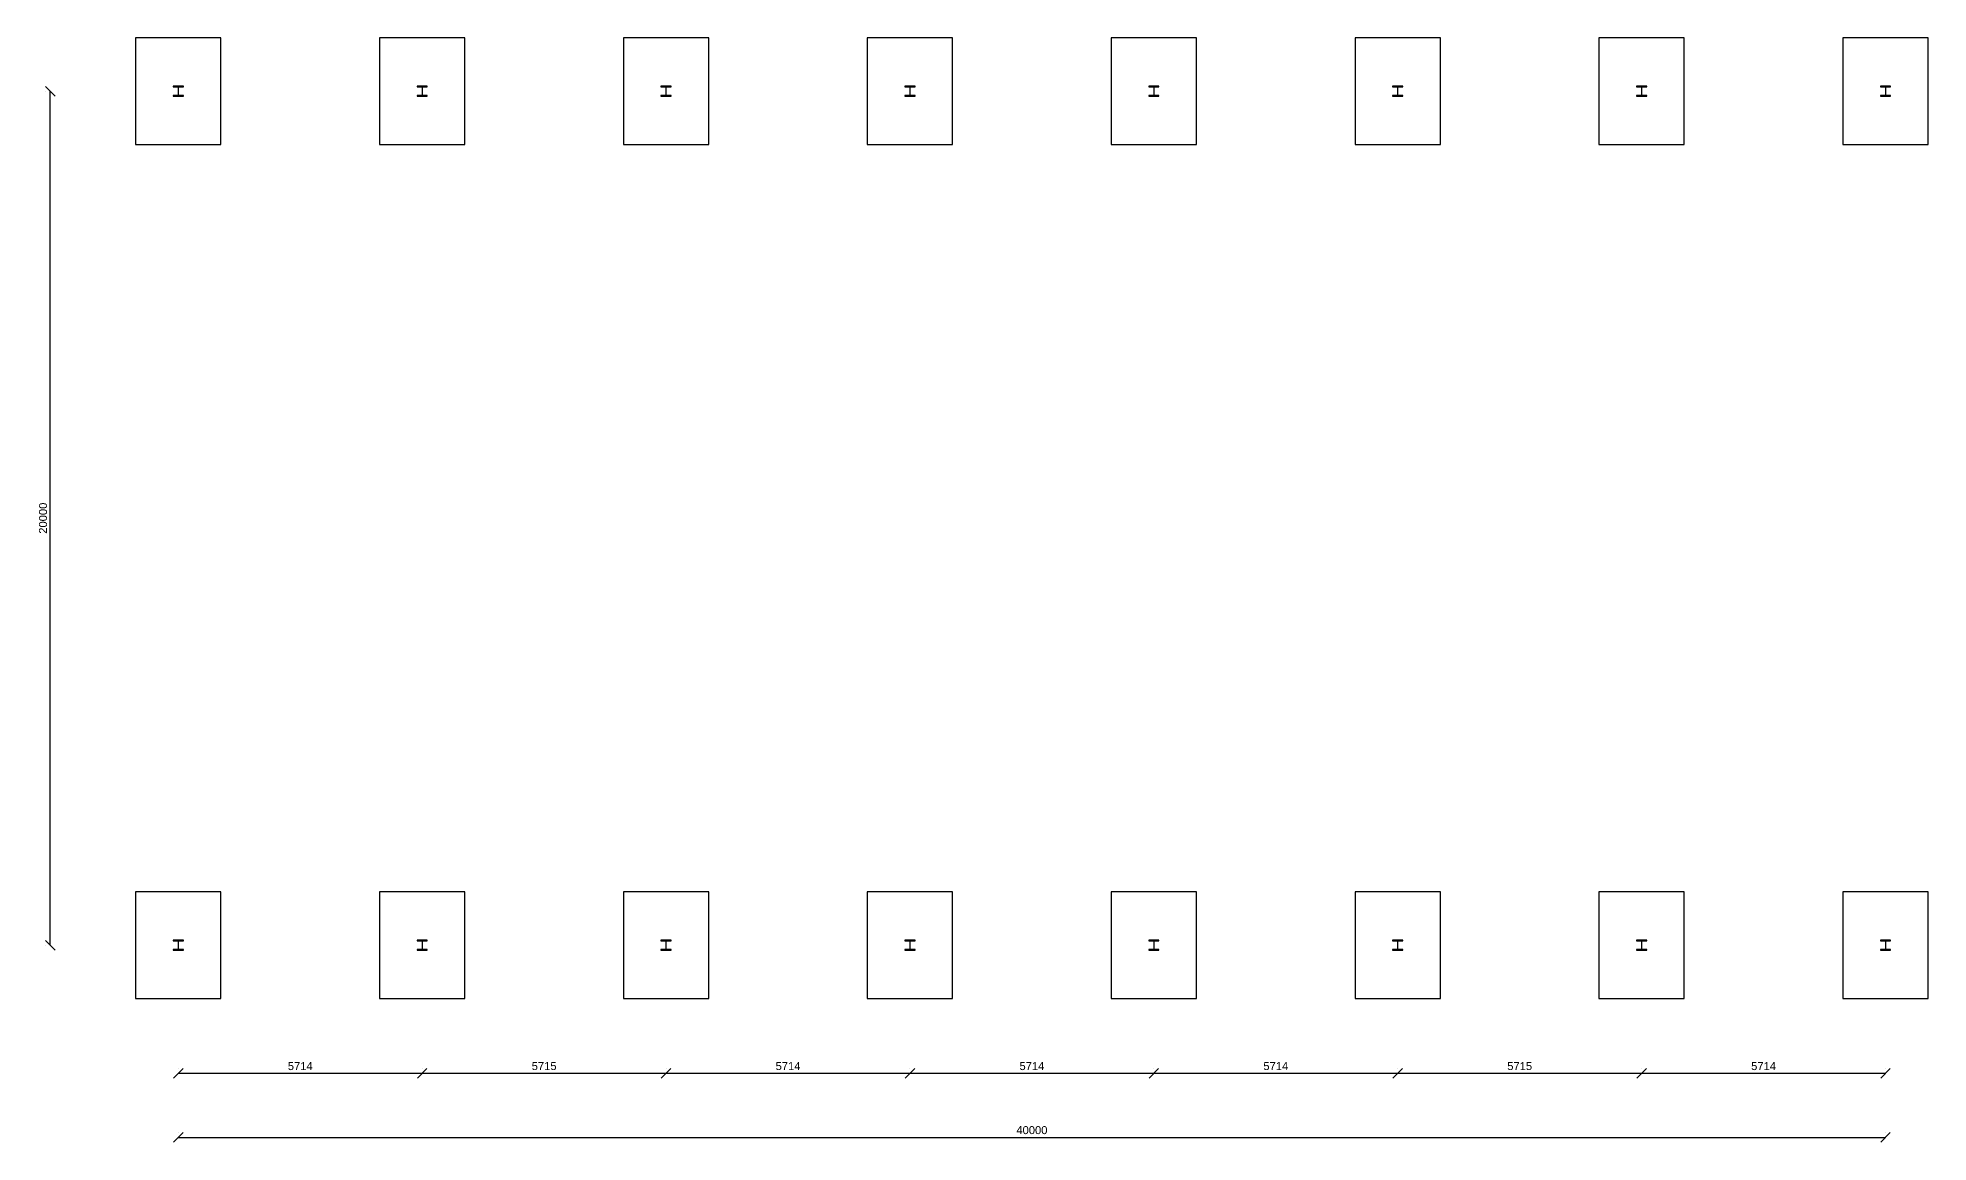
# Model space of a CAD drawing. Header units: millimetres. Extents: x 3055 to 287500, y 1145 to 27007.
# Drawn here: x 243208 to 287500, y 1145 to 27007 of the extents above; entities that cross this region are included whole.
import ezdxf

# ---------------------------------------------------------------- set-up
doc = ezdxf.new("R2010")
doc.units = ezdxf.units.MM
for name, color, linetype, lineweight in [('ANOT-COTA', 7, 'Continuous', 13), ('EST-PILAR', 1, 'Continuous', 25), ('FUN-BLOCO', 6, 'Continuous', 25)]:
    doc.layers.add(name, color=color, linetype=linetype, lineweight=lineweight)
doc.styles.add('TEXTO', font='arial.ttf')
doc.dimstyles.new('COTA-1-75', dxfattribs={"dimscale": 75, "dimtxt": 2.5, "dimasz": 2, "dimexe": 1.5, "dimexo": 1.5, "dimgap": 1, "dimtad": 1, "dimdec": 0, "dimtxsty": 'TEXTO', "dimtsz": 1.5, "dimcen": 2.5, "dimclrd": 256, "dimclre": 256, "dimclrt": 256, "dimazin": 3, "dimtfac": 1, "dimtmove": 0, "dimatfit": 3, "dimarcsym": 0})

msp = doc.modelspace()

# ---------------------------------------------------------------- linework, layer by layer
at = {"layer": 'EST-PILAR'}
for p, q in [((246620, 25872.5), (246380, 25872.5)), ((246380, 25872.5), (246380, 25860.5)), ((246380, 25860.5), (246496.2, 25860.5)), ((246496.2, 25860.5), (246496.2, 25654.5)), ((246503.7, 25654.5), (246503.7, 25860.5)), ((246503.7, 25860.5), (246620, 25860.5)), ((246620, 25860.5), (246620, 25872.5)), ((252334.3, 25872.5), (252094.3, 25872.5)), ((252094.3, 25872.5), (252094.3, 25860.5)), ((252094.3, 25860.5), (252210.5, 25860.5)), ((252210.5, 25860.5), (252210.5, 25654.5)), ((252218, 25654.5), (252218, 25860.5)), ((252218, 25860.5), (252334.3, 25860.5)), ((252334.3, 25860.5), (252334.3, 25872.5)), ((258048.6, 25872.5), (257808.6, 25872.5)), ((257808.6, 25872.5), (257808.6, 25860.5)), ((257808.6, 25860.5), (257924.8, 25860.5)), ((257924.8, 25860.5), (257924.8, 25654.5)), ((257932.3, 25654.5), (257932.3, 25860.5)), ((257932.3, 25860.5), (258048.6, 25860.5)), ((258048.6, 25860.5), (258048.6, 25872.5)), ((263762.9, 25872.5), (263522.9, 25872.5)), ((263522.9, 25872.5), (263522.9, 25860.5)), ((263522.9, 25860.5), (263639.1, 25860.5)), ((263639.1, 25860.5), (263639.1, 25654.5)), ((263646.6, 25654.5), (263646.6, 25860.5)), ((263646.6, 25860.5), (263762.9, 25860.5)), ((263762.9, 25860.5), (263762.9, 25872.5)), ((269477.1, 25872.5), (269237.1, 25872.5)), ((269237.1, 25872.5), (269237.1, 25860.5)), ((269237.1, 25860.5), (269353.4, 25860.5)), ((269353.4, 25860.5), (269353.4, 25654.5)), ((269360.9, 25654.5), (269360.9, 25860.5)), ((269360.9, 25860.5), (269477.1, 25860.5)), ((269477.1, 25860.5), (269477.1, 25872.5)), ((275191.4, 25872.5), (274951.4, 25872.5)), ((274951.4, 25872.5), (274951.4, 25860.5)), ((274951.4, 25860.5), (275067.7, 25860.5)), ((275067.7, 25860.5), (275067.7, 25654.5)), ((275075.2, 25654.5), (275075.2, 25860.5)), ((275075.2, 25860.5), (275191.4, 25860.5)), ((275191.4, 25860.5), (275191.4, 25872.5)), ((280905.7, 25872.5), (280665.7, 25872.5)), ((280665.7, 25872.5), (280665.7, 25860.5)), ((280665.7, 25860.5), (280782, 25860.5)), ((280782, 25860.5), (280782, 25654.5)), ((280789.5, 25654.5), (280789.5, 25860.5)), ((280789.5, 25860.5), (280905.7, 25860.5)), ((280905.7, 25860.5), (280905.7, 25872.5)), ((286620, 25872.5), (286380, 25872.5)), ((286380, 25872.5), (286380, 25860.5)), ((286380, 25860.5), (286496.2, 25860.5)), ((286496.2, 25860.5), (286496.2, 25654.5)), ((286503.7, 25654.5), (286503.7, 25860.5)), ((286503.7, 25860.5), (286620, 25860.5)), ((286620, 25860.5), (286620, 25872.5)), ((246496.2, 25654.5), (246380, 25654.5)), ((246380, 25654.5), (246380, 25642.5)), ((246380, 25642.5), (246620, 25642.5)), ((246620, 25654.5), (246503.7, 25654.5)), ((246620, 25642.5), (246620, 25654.5)), ((252210.5, 25654.5), (252094.3, 25654.5)), ((252094.3, 25654.5), (252094.3, 25642.5)), ((252094.3, 25642.5), (252334.3, 25642.5)), ((252334.3, 25654.5), (252218, 25654.5)), ((252334.3, 25642.5), (252334.3, 25654.5)), ((257924.8, 25654.5), (257808.6, 25654.5)), ((257808.6, 25654.5), (257808.6, 25642.5)), ((257808.6, 25642.5), (258048.6, 25642.5)), ((258048.6, 25654.5), (257932.3, 25654.5)), ((258048.6, 25642.5), (258048.6, 25654.5)), ((263639.1, 25654.5), (263522.9, 25654.5)), ((263522.9, 25654.5), (263522.9, 25642.5)), ((263522.9, 25642.5), (263762.9, 25642.5)), ((263762.9, 25654.5), (263646.6, 25654.5)), ((263762.9, 25642.5), (263762.9, 25654.5)), ((269353.4, 25654.5), (269237.1, 25654.5)), ((269237.1, 25654.5), (269237.1, 25642.5)), ((269237.1, 25642.5), (269477.1, 25642.5)), ((269477.1, 25654.5), (269360.9, 25654.5)), ((269477.1, 25642.5), (269477.1, 25654.5)), ((275067.7, 25654.5), (274951.4, 25654.5)), ((274951.4, 25654.5), (274951.4, 25642.5)), ((274951.4, 25642.5), (275191.4, 25642.5)), ((275191.4, 25654.5), (275075.2, 25654.5)), ((275191.4, 25642.5), (275191.4, 25654.5)), ((280782, 25654.5), (280665.7, 25654.5)), ((280665.7, 25654.5), (280665.7, 25642.5)), ((280665.7, 25642.5), (280905.7, 25642.5)), ((280905.7, 25654.5), (280789.5, 25654.5)), ((280905.7, 25642.5), (280905.7, 25654.5)), ((286496.2, 25654.5), (286380, 25654.5)), ((286380, 25654.5), (286380, 25642.5)), ((286380, 25642.5), (286620, 25642.5)), ((286620, 25654.5), (286503.7, 25654.5)), ((286620, 25642.5), (286620, 25654.5)), ((246620, 5872.5), (246380, 5872.5)), ((246380, 5872.5), (246380, 5860.5)), ((246380, 5860.5), (246496.2, 5860.5)), ((246496.2, 5860.5), (246496.2, 5654.5)), ((246503.7, 5654.5), (246503.7, 5860.5)), ((246503.7, 5860.5), (246620, 5860.5)), ((246620, 5860.5), (246620, 5872.5)), ((252334.3, 5872.5), (252094.3, 5872.5)), ((252094.3, 5872.5), (252094.3, 5860.5)), ((252094.3, 5860.5), (252210.5, 5860.5)), ((252210.5, 5860.5), (252210.5, 5654.5)), ((252218, 5654.5), (252218, 5860.5)), ((252218, 5860.5), (252334.3, 5860.5)), ((252334.3, 5860.5), (252334.3, 5872.5)), ((258048.6, 5872.5), (257808.6, 5872.5)), ((257808.6, 5872.5), (257808.6, 5860.5)), ((257808.6, 5860.5), (257924.8, 5860.5)), ((257924.8, 5860.5), (257924.8, 5654.5)), ((257932.3, 5654.5), (257932.3, 5860.5)), ((257932.3, 5860.5), (258048.6, 5860.5)), ((258048.6, 5860.5), (258048.6, 5872.5)), ((263762.9, 5872.5), (263522.9, 5872.5)), ((263522.9, 5872.5), (263522.9, 5860.5)), ((263522.9, 5860.5), (263639.1, 5860.5)), ((263639.1, 5860.5), (263639.1, 5654.5)), ((263646.6, 5654.5), (263646.6, 5860.5)), ((263646.6, 5860.5), (263762.9, 5860.5)), ((263762.9, 5860.5), (263762.9, 5872.5)), ((269477.1, 5872.5), (269237.1, 5872.5)), ((269237.1, 5872.5), (269237.1, 5860.5)), ((269237.1, 5860.5), (269353.4, 5860.5)), ((269353.4, 5860.5), (269353.4, 5654.5)), ((269360.9, 5654.5), (269360.9, 5860.5)), ((269360.9, 5860.5), (269477.1, 5860.5)), ((269477.1, 5860.5), (269477.1, 5872.5)), ((275191.4, 5872.5), (274951.4, 5872.5)), ((274951.4, 5872.5), (274951.4, 5860.5)), ((274951.4, 5860.5), (275067.7, 5860.5)), ((275067.7, 5860.5), (275067.7, 5654.5)), ((275075.2, 5654.5), (275075.2, 5860.5)), ((275075.2, 5860.5), (275191.4, 5860.5)), ((275191.4, 5860.5), (275191.4, 5872.5)), ((280905.7, 5872.5), (280665.7, 5872.5)), ((280665.7, 5872.5), (280665.7, 5860.5)), ((280665.7, 5860.5), (280782, 5860.5)), ((280782, 5860.5), (280782, 5654.5)), ((280789.5, 5654.5), (280789.5, 5860.5)), ((280789.5, 5860.5), (280905.7, 5860.5)), ((280905.7, 5860.5), (280905.7, 5872.5)), ((286620, 5872.5), (286380, 5872.5)), ((286380, 5872.5), (286380, 5860.5)), ((286380, 5860.5), (286496.2, 5860.5)), ((286496.2, 5860.5), (286496.2, 5654.5)), ((286503.7, 5654.5), (286503.7, 5860.5)), ((286503.7, 5860.5), (286620, 5860.5)), ((286620, 5860.5), (286620, 5872.5)), ((246496.2, 5654.5), (246380, 5654.5)), ((246380, 5654.5), (246380, 5642.5)), ((246380, 5642.5), (246620, 5642.5)), ((246620, 5654.5), (246503.7, 5654.5)), ((246620, 5642.5), (246620, 5654.5)), ((252210.5, 5654.5), (252094.3, 5654.5)), ((252094.3, 5654.5), (252094.3, 5642.5)), ((252094.3, 5642.5), (252334.3, 5642.5)), ((252334.3, 5654.5), (252218, 5654.5)), ((252334.3, 5642.5), (252334.3, 5654.5)), ((257924.8, 5654.5), (257808.6, 5654.5)), ((257808.6, 5654.5), (257808.6, 5642.5)), ((257808.6, 5642.5), (258048.6, 5642.5)), ((258048.6, 5654.5), (257932.3, 5654.5)), ((258048.6, 5642.5), (258048.6, 5654.5)), ((263639.1, 5654.5), (263522.9, 5654.5)), ((263522.9, 5654.5), (263522.9, 5642.5)), ((263522.9, 5642.5), (263762.9, 5642.5)), ((263762.9, 5654.5), (263646.6, 5654.5)), ((263762.9, 5642.5), (263762.9, 5654.5)), ((269353.4, 5654.5), (269237.1, 5654.5)), ((269237.1, 5654.5), (269237.1, 5642.5)), ((269237.1, 5642.5), (269477.1, 5642.5)), ((269477.1, 5654.5), (269360.9, 5654.5)), ((269477.1, 5642.5), (269477.1, 5654.5)), ((275067.7, 5654.5), (274951.4, 5654.5)), ((274951.4, 5654.5), (274951.4, 5642.5)), ((274951.4, 5642.5), (275191.4, 5642.5)), ((275191.4, 5654.5), (275075.2, 5654.5)), ((275191.4, 5642.5), (275191.4, 5654.5)), ((280782, 5654.5), (280665.7, 5654.5)), ((280665.7, 5654.5), (280665.7, 5642.5)), ((280665.7, 5642.5), (280905.7, 5642.5)), ((280905.7, 5654.5), (280789.5, 5654.5)), ((280905.7, 5642.5), (280905.7, 5654.5)), ((286496.2, 5654.5), (286380, 5654.5)), ((286380, 5654.5), (286380, 5642.5)), ((286380, 5642.5), (286620, 5642.5)), ((286620, 5654.5), (286503.7, 5654.5)), ((286620, 5642.5), (286620, 5654.5))]:
    msp.add_line(p, q, dxfattribs=at)
at = {"layer": 'FUN-BLOCO'}
for p, q in [((245500, 27007.5), (245500, 24507.5)), ((247500, 27007.5), (245500, 27007.5)), ((247500, 24507.5), (247500, 27007.5)), ((251214.3, 27007.5), (251214.3, 24507.5)), ((253214.3, 27007.5), (251214.3, 27007.5)), ((253214.3, 24507.5), (253214.3, 27007.5)), ((256928.6, 27007.5), (256928.6, 24507.5)), ((258928.6, 27007.5), (256928.6, 27007.5)), ((258928.6, 24507.5), (258928.6, 27007.5)), ((262642.9, 27007.5), (262642.9, 24507.5)), ((264642.9, 27007.5), (262642.9, 27007.5)), ((264642.9, 24507.5), (264642.9, 27007.5)), ((268357.1, 27007.5), (268357.1, 24507.5)), ((270357.1, 27007.5), (268357.1, 27007.5)), ((270357.1, 24507.5), (270357.1, 27007.5)), ((274071.4, 27007.5), (274071.4, 24507.5)), ((276071.4, 27007.5), (274071.4, 27007.5)), ((276071.4, 24507.5), (276071.4, 27007.5)), ((279785.7, 27007.5), (279785.7, 24507.5)), ((281785.7, 27007.5), (279785.7, 27007.5)), ((281785.7, 24507.5), (281785.7, 27007.5)), ((285500, 27007.5), (285500, 24507.5)), ((287500, 27007.5), (285500, 27007.5)), ((287500, 24507.5), (287500, 27007.5)), ((245500, 24507.5), (247500, 24507.5)), ((251214.3, 24507.5), (253214.3, 24507.5)), ((256928.6, 24507.5), (258928.6, 24507.5)), ((262642.9, 24507.5), (264642.9, 24507.5)), ((268357.1, 24507.5), (270357.1, 24507.5)), ((274071.4, 24507.5), (276071.4, 24507.5)), ((279785.7, 24507.5), (281785.7, 24507.5)), ((285500, 24507.5), (287500, 24507.5)), ((245500, 7007.5), (245500, 4507.5)), ((247500, 7007.5), (245500, 7007.5)), ((247500, 4507.5), (247500, 7007.5)), ((251214.3, 7007.5), (251214.3, 4507.5)), ((253214.3, 7007.5), (251214.3, 7007.5)), ((253214.3, 4507.5), (253214.3, 7007.5)), ((256928.6, 7007.5), (256928.6, 4507.5)), ((258928.6, 7007.5), (256928.6, 7007.5)), ((258928.6, 4507.5), (258928.6, 7007.5)), ((262642.9, 7007.5), (262642.9, 4507.5)), ((264642.9, 7007.5), (262642.9, 7007.5)), ((264642.9, 4507.5), (264642.9, 7007.5)), ((268357.1, 7007.5), (268357.1, 4507.5)), ((270357.1, 7007.5), (268357.1, 7007.5)), ((270357.1, 4507.5), (270357.1, 7007.5)), ((274071.4, 7007.5), (274071.4, 4507.5)), ((276071.4, 7007.5), (274071.4, 7007.5)), ((276071.4, 4507.5), (276071.4, 7007.5)), ((279785.7, 7007.5), (279785.7, 4507.5)), ((281785.7, 7007.5), (279785.7, 7007.5)), ((281785.7, 4507.5), (281785.7, 7007.5)), ((285500, 7007.5), (285500, 4507.5)), ((287500, 7007.5), (285500, 7007.5)), ((287500, 4507.5), (287500, 7007.5)), ((245500, 4507.5), (247500, 4507.5)), ((251214.3, 4507.5), (253214.3, 4507.5)), ((256928.6, 4507.5), (258928.6, 4507.5)), ((262642.9, 4507.5), (264642.9, 4507.5)), ((268357.1, 4507.5), (270357.1, 4507.5)), ((274071.4, 4507.5), (276071.4, 4507.5)), ((279785.7, 4507.5), (281785.7, 4507.5)), ((285500, 4507.5), (287500, 4507.5))]:
    msp.add_line(p, q, dxfattribs=at)

# ---------------------------------------------------------------- dimensions: what is measured, and where the dimension line sits
at = {"layer": 'ANOT-COTA'}
msp.add_linear_dim(base=(243500, 5757.5), p1=(243500, 5757.5), p2=(243500, 25757.5), angle=90, dimstyle='COTA-1-75', dxfattribs=at).render()
for base, p1, p2 in [((246500, 2757.5), (246500, 2757.5), (252214, 2757.5)), ((252214, 2757.5), (252214, 2757.5), (257929, 2757.5)), ((257929, 2757.5), (257929, 2757.5), (263643, 2757.5)), ((263643, 2757.5), (263643, 2757.5), (269357, 2757.5)), ((269357, 2757.5), (269357, 2757.5), (275071, 2757.5)), ((275071, 2757.5), (275071, 2757.5), (280786, 2757.5)), ((280786, 2757.5), (280786, 2757.5), (286500, 2757.5)), ((246500, 1257.5), (246500, 1257.5), (286500, 1257.5))]:
    msp.add_linear_dim(base=base, p1=p1, p2=p2, dimstyle='COTA-1-75', dxfattribs=at).render()

doc.saveas('drawing.dxf')
